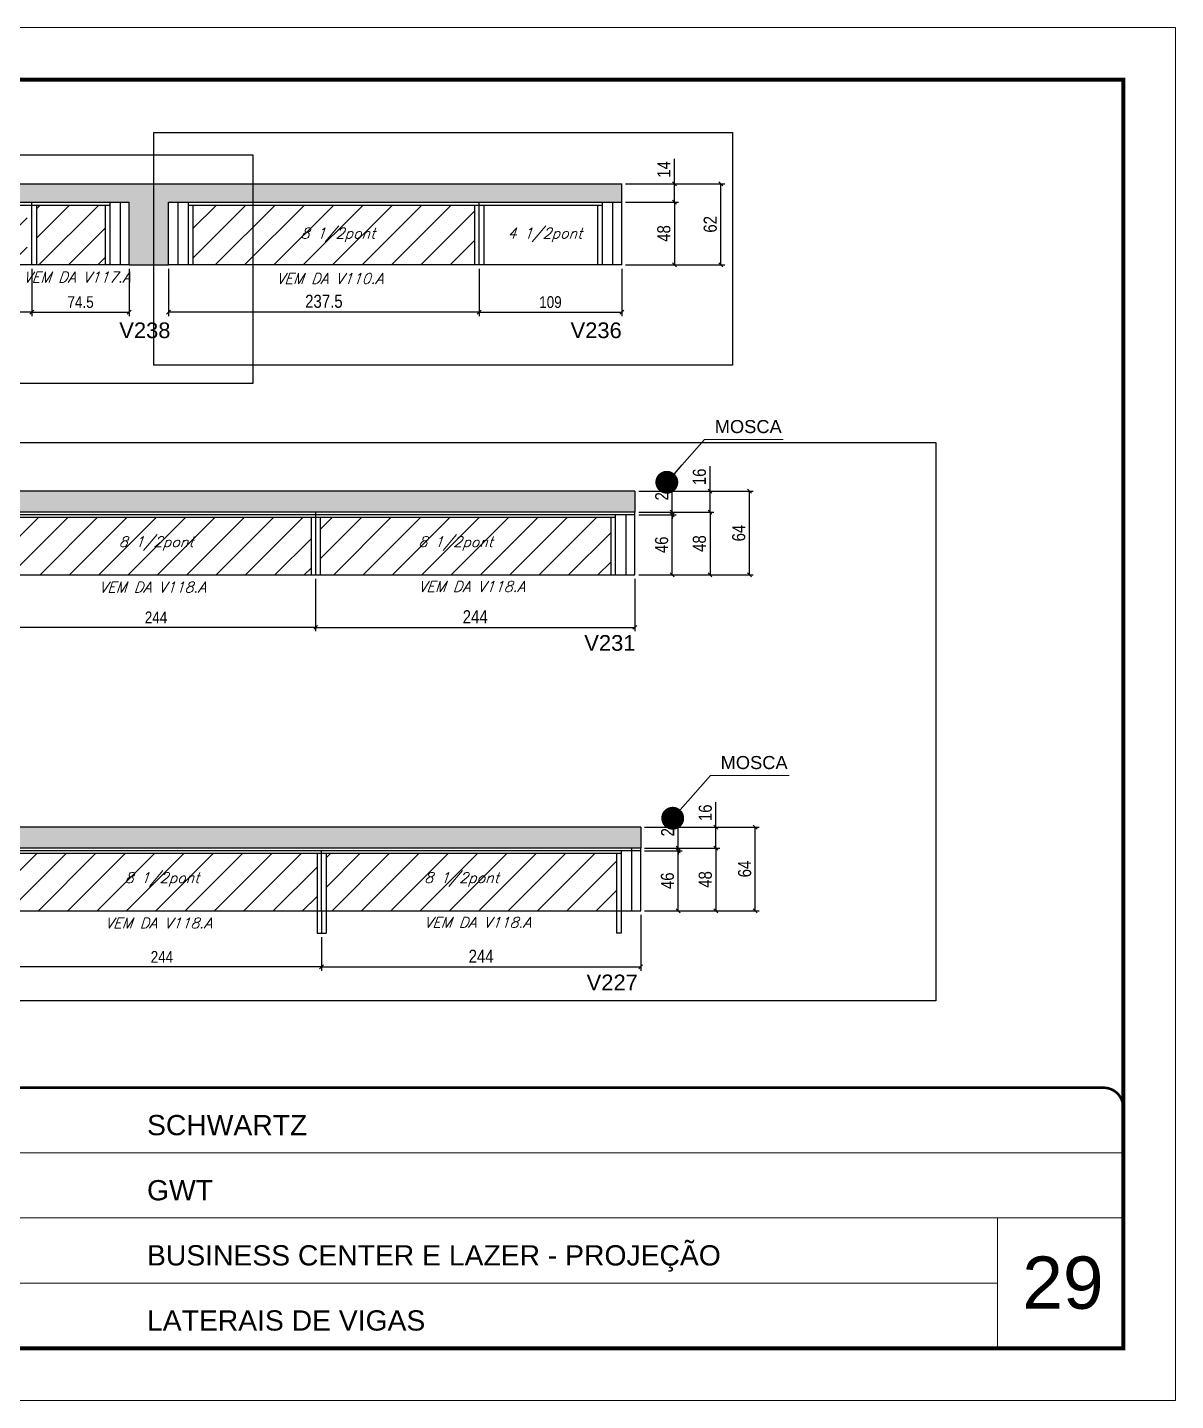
# Model space of a CAD drawing. Extents: x 2603 to 22413, y 1253 to 30260.
# Drawn here: x 3210 to 4088, y 20779 to 21829 of the extents above; entities that cross this region are included whole.
import ezdxf

# ---------------------------------------------------------------- set-up
doc = ezdxf.new("R2010")
doc.units = 0
doc.linetypes.add('CONTINUO', pattern=[0])
doc.linetypes.add('DASHED', pattern=[0.75, 0.5, -0.25])
for name, color, linetype in [('5', 5, 'Continuous'), ('COTA', 241, 'Continuous'), ('Painéis', 200, 'Continuous'), ('SARR_2.2x7', 40, 'Continuous'), ('SARR_3.5x7', 81, 'Continuous'), ('texto', 7, 'Continuous')]:
    doc.layers.add(name, color=color, linetype=linetype)
for name, color, linetype, lineweight in [('CARIMBO', 255, 'Continuous', 9), ('Folhas', 255, 'Continuous', 9), ('Hachura', 251, 'Continuous', 9), ('SARRAFO DE PRESSAO', 251, 'DASHED', 9)]:
    doc.layers.add(name, color=color, linetype=linetype, lineweight=lineweight)
doc.styles.add('ARIAL', font='arial.ttf')
doc.styles.add('COTA TECNICA', font='techl___.ttf', dxfattribs={"height": 10})
doc.styles.add('COTA TECNICA-50', font='techl___.ttf', dxfattribs={"height": 9})
doc.styles.add('Romans', font='romans.shx')
doc.styles.get("Standard").update_dxf_attribs({"font": 'arial.ttf'})
doc.dimstyles.new('3x', dxfattribs={"dimtxt": 10, "dimasz": 5, "dimexe": 7, "dimexo": 5, "dimgap": 4, "dimtad": 1, "dimdec": 4, "dimlfac": 0.333333, "dimdsep": 46, "dimtxsty": 'Standard', "dimblk": 'DOT', "dimcen": 0.09, "dimclrd": 1, "dimclre": 1, "dimclrt": 2, "dimadec": 0, "dimazin": 2, "dimtfac": 1, "dimtdec": 4, "dimtmove": 0, "dimatfit": 3, "dimldrblk": 'DOT', "dimfxl": 1, "dimtolj": 1, "dimtzin": 0, "dimlwd": 9, "dimlwe": 9, "dimarcsym": 0})
doc.dimstyles.new('COTA PAINEL-50', dxfattribs={"dimtxt": 9, "dimasz": 3, "dimexe": 3, "dimexo": 3, "dimgap": 3, "dimtad": 1, "dimdec": 1, "dimzin": 12, "dimdsep": 46, "dimtxsty": 'COTA TECNICA-50', "dimblk1": 'OBLIQUE', "dimblk2": 'OBLIQUE', "dimsah": 1, "dimcen": 0.9, "dimclrd": 4, "dimclre": 4, "dimclrt": 240, "dimadec": 1, "dimazin": 3, "dimtfac": 1, "dimtdec": 1, "dimtmove": 0, "dimatfit": 3, "dimfxl": 1, "dimtolj": 1, "dimtzin": 12, "dimarcsym": 0})
doc.dimstyles.new('PAINEL', dxfattribs={"dimtxt": 10, "dimasz": 3, "dimexe": 3, "dimexo": 3, "dimgap": 3, "dimtad": 1, "dimdec": 1, "dimzin": 12, "dimdsep": 46, "dimtxsty": 'COTA TECNICA', "dimblk1": 'OBLIQUE', "dimblk2": 'OBLIQUE', "dimsah": 1, "dimcen": 0.9, "dimclrd": 4, "dimclre": 4, "dimclrt": 240, "dimadec": 1, "dimazin": 3, "dimtfac": 1, "dimtdec": 1, "dimtmove": 0, "dimatfit": 3, "dimfxl": 1, "dimtolj": 1, "dimtzin": 12, "dimarcsym": 0})
pattern_1 = [(45, (-126286.665, -5371.03), (-11.2253202, 11.2253202), [])]

# ---------------------------------------------------------------- blocks, each defined once
blk = doc.blocks.new('9999999999')
at = {"color": 30, "linetype": 'CONTINUO'}
for p, q in [((98564.6, 34379.6), (99584, 34379.6)), ((98564.6, 34329.8), (99488, 34329.8)), ((99584, 34329.8), (99488, 34329.8)), ((99488, 34329.8), (99488, 34230.2)), ((98564.6, 34280), (99488, 34280))]:
    blk.add_line(p, q, dxfattribs=at)
at = {"color": 30, "linetype": 'CONTINUO', "const_width": 2}
blk.add_lwpolyline([(99584, 34230.2), (99584, 34414.4, 0.414214), (99569, 34429.4), (98229, 34429.4, 0.414214), (98214, 34414.4), (98214, 34245.2, 0.414214), (98229, 34230.2), (99584, 34230.2)], format="xyb", dxfattribs=at)
at = {"layer": 'Folhas'}
blk.add_lwpolyline([(98139, 34190.2), (99624, 34190.2), (99624, 35240.2), (98139, 35240.2)], close=True, dxfattribs=at)
at = {"layer": 'Folhas', "color": 30, "const_width": 3}
blk.add_lwpolyline([(98214, 34230.2), (99584, 34230.2), (99584, 35200.2), (98214, 35200.2)], close=True, dxfattribs=at)
at = {"color": 7, "linetype": 'Continuous', "ltscale": 5, "style": 'ARIAL'}
for s, height, p in [('SCHWARTZ', 15.48, (98837.7, 34393.1)), ('GWT', 15.48, (98837.7, 34343.3)), ('BUSINESS CENTER E LAZER - PROJEÇÃO', 15.483, (98837.7, 34293.5)), ('LATERAIS DE VIGAS', 15.483, (98837.7, 34243.7))]:
    blk.add_text(s, height=height, dxfattribs=at).set_placement(p)
blk = doc.blocks.new('_Oblique')
at = {"color": 0, "linetype": 'ByBlock', "lineweight": -2}
blk.add_line((-0.5, -0.5), (0.5, 0.5), dxfattribs=at)
blk = doc.blocks.new('*D464')
at = {"layer": 'COTA', "color": 4, "linetype": 'ByBlock', "lineweight": -2, "transparency": 16777216}
for p, q in [((3213.6, 21644.6), (3213.6, 21608.5)), ((3288.1, 21644.6), (3288.1, 21608.5)), ((3213.6, 21611.5), (3288.1, 21611.5))]:
    blk.add_line(p, q, dxfattribs=at)
at = {"layer": 'Defpoints', "color": 0, "linetype": 'ByBlock', "transparency": 16777216}
for p in [(3213.6, 21647.6), (3288.1, 21647.6), (3288.1, 21611.5)]:
    blk.add_point(p, dxfattribs=at)
at = {"layer": 'COTA', "color": 4, "linetype": 'ByBlock', "lineweight": -2, "transparency": 16777216, "xscale": 3, "yscale": 3, "zscale": 3, "rotation": 180}
blk.add_blockref('_Oblique', (3213.6, 21611.5), dxfattribs=at)
at = {"layer": 'COTA', "color": 4, "linetype": 'ByBlock', "lineweight": -2, "transparency": 16777216, "xscale": 3, "yscale": 3, "zscale": 3}
blk.add_blockref('_Oblique', (3288.1, 21611.5), dxfattribs=at)
at = {"layer": 'COTA', "color": 240, "linetype": 'ByBlock', "transparency": 16777216, "insert": (3250.9, 21619.1), "char_height": 9, "attachment_point": 5, "style": 'COTA TECNICA-50'}
blk.add_mtext('\\A1;74.5', dxfattribs=at)
blk = doc.blocks.new('*D2530')
at = {"layer": 'COTA', "color": 4, "linetype": 'ByBlock', "lineweight": -2, "transparency": 16777216}
for p, q in [((2969.6, 21644.6), (2969.6, 21608.5)), ((3213.6, 21644.6), (3213.6, 21608.5)), ((3213.6, 21611.5), (2969.6, 21611.5))]:
    blk.add_line(p, q, dxfattribs=at)
at = {"layer": 'Defpoints', "color": 0, "linetype": 'ByBlock', "transparency": 16777216}
for p in [(2969.6, 21647.6), (3213.6, 21647.6), (2969.6, 21611.5)]:
    blk.add_point(p, dxfattribs=at)
at = {"layer": 'COTA', "color": 4, "linetype": 'ByBlock', "lineweight": -2, "transparency": 16777216, "xscale": 3, "yscale": 3, "zscale": 3, "rotation": 180}
blk.add_blockref('_Oblique', (2969.6, 21611.5), dxfattribs=at)
at = {"layer": 'COTA', "color": 4, "linetype": 'ByBlock', "lineweight": -2, "transparency": 16777216, "xscale": 3, "yscale": 3, "zscale": 3}
blk.add_blockref('_Oblique', (3213.6, 21611.5), dxfattribs=at)
at = {"layer": 'COTA', "color": 240, "linetype": 'ByBlock', "transparency": 16777216, "insert": (3091.6, 21619.5), "char_height": 10, "attachment_point": 5, "style": 'COTA TECNICA'}
blk.add_mtext('\\A1;244', dxfattribs=at)
blk = doc.blocks.new('*D465')
at = {"layer": 'COTA', "color": 4, "linetype": 'ByBlock', "lineweight": -2, "transparency": 16777216}
for p, q in [((3555.6, 21644.6), (3555.6, 21608.5)), ((3664.6, 21644.6), (3664.6, 21608.5)), ((3555.6, 21611.5), (3664.6, 21611.5))]:
    blk.add_line(p, q, dxfattribs=at)
at = {"layer": 'Defpoints', "color": 0, "linetype": 'ByBlock', "transparency": 16777216}
for p in [(3555.6, 21647.6), (3664.6, 21647.6), (3664.6, 21611.5)]:
    blk.add_point(p, dxfattribs=at)
at = {"layer": 'COTA', "color": 4, "linetype": 'ByBlock', "lineweight": -2, "transparency": 16777216, "xscale": 3, "yscale": 3, "zscale": 3, "rotation": 180}
blk.add_blockref('_Oblique', (3555.6, 21611.5), dxfattribs=at)
at = {"layer": 'COTA', "color": 4, "linetype": 'ByBlock', "lineweight": -2, "transparency": 16777216, "xscale": 3, "yscale": 3, "zscale": 3}
blk.add_blockref('_Oblique', (3664.6, 21611.5), dxfattribs=at)
at = {"layer": 'COTA', "color": 240, "linetype": 'ByBlock', "transparency": 16777216, "insert": (3610.1, 21619.1), "char_height": 9, "attachment_point": 5, "style": 'COTA TECNICA-50'}
blk.add_mtext('\\A1;109', dxfattribs=at)
blk = doc.blocks.new('*D2531')
at = {"layer": 'COTA', "color": 4, "linetype": 'ByBlock', "lineweight": -2, "transparency": 16777216}
for p, q in [((3318.1, 21644.6), (3318.1, 21608.5)), ((3555.6, 21644.6), (3555.6, 21608.5)), ((3555.6, 21611.5), (3318.1, 21611.5))]:
    blk.add_line(p, q, dxfattribs=at)
at = {"layer": 'Defpoints', "color": 0, "linetype": 'ByBlock', "transparency": 16777216}
for p in [(3318.1, 21647.6), (3555.6, 21647.6), (3318.1, 21611.5)]:
    blk.add_point(p, dxfattribs=at)
at = {"layer": 'COTA', "color": 4, "linetype": 'ByBlock', "lineweight": -2, "transparency": 16777216, "xscale": 3, "yscale": 3, "zscale": 3, "rotation": 180}
blk.add_blockref('_Oblique', (3318.1, 21611.5), dxfattribs=at)
at = {"layer": 'COTA', "color": 4, "linetype": 'ByBlock', "lineweight": -2, "transparency": 16777216, "xscale": 3, "yscale": 3, "zscale": 3}
blk.add_blockref('_Oblique', (3555.6, 21611.5), dxfattribs=at)
at = {"layer": 'COTA', "color": 240, "linetype": 'ByBlock', "transparency": 16777216, "insert": (3436.9, 21619.7), "char_height": 10, "attachment_point": 5, "style": 'COTA TECNICA'}
blk.add_mtext('\\A1;237.5', dxfattribs=at)
blk = doc.blocks.new('*D2532')
at = {"layer": 'COTA', "color": 4, "linetype": 'ByBlock', "lineweight": -2, "transparency": 16777216}
for p, q in [((3667.6, 21695.6), (3707.9, 21695.6)), ((3704.9, 21695.6), (3704.9, 21647.6)), ((3667.6, 21647.6), (3707.9, 21647.6))]:
    blk.add_line(p, q, dxfattribs=at)
at = {"layer": 'Defpoints', "color": 0, "linetype": 'ByBlock', "transparency": 16777216}
for p in [(3664.6, 21695.6), (3664.6, 21647.6), (3704.9, 21647.6)]:
    blk.add_point(p, dxfattribs=at)
at = {"layer": 'COTA', "color": 4, "linetype": 'ByBlock', "lineweight": -2, "transparency": 16777216, "xscale": 3, "yscale": 3, "zscale": 3}
for p, rotation in [((3704.9, 21695.6), 90), ((3704.9, 21647.6), 270)]:
    blk.add_blockref('_Oblique', p, dxfattribs=dict(at, rotation=rotation))
at = {"layer": 'COTA', "color": 240, "linetype": 'ByBlock', "transparency": 16777216, "insert": (3696.8, 21671.6), "char_height": 10, "attachment_point": 5, "rotation": 90, "style": 'COTA TECNICA'}
blk.add_mtext('\\A1;48', dxfattribs=at)
blk = doc.blocks.new('*D2533')
at = {"layer": 'COTA', "color": 4, "linetype": 'ByBlock', "lineweight": -2, "transparency": 16777216}
for p, q in [((3704.9, 21709.6), (3704.9, 21728.7)), ((3667.6, 21709.6), (3707.9, 21709.6)), ((3704.9, 21695.6), (3704.9, 21709.6)), ((3667.6, 21695.6), (3707.9, 21695.6))]:
    blk.add_line(p, q, dxfattribs=at)
at = {"layer": 'Defpoints', "color": 0, "linetype": 'ByBlock', "transparency": 16777216}
for p in [(3664.6, 21709.6), (3704.9, 21709.6), (3664.6, 21695.6)]:
    blk.add_point(p, dxfattribs=at)
at = {"layer": 'COTA', "color": 4, "linetype": 'ByBlock', "lineweight": -2, "transparency": 16777216, "xscale": 3, "yscale": 3, "zscale": 3}
for p, rotation in [((3704.9, 21709.6), 90), ((3704.9, 21695.6), 270)]:
    blk.add_blockref('_Oblique', p, dxfattribs=dict(at, rotation=rotation))
at = {"layer": 'COTA', "color": 240, "linetype": 'ByBlock', "transparency": 16777216, "insert": (3696.8, 21720.6), "char_height": 10, "attachment_point": 5, "rotation": 90, "style": 'COTA TECNICA'}
blk.add_mtext('\\A1;14', dxfattribs=at)
blk = doc.blocks.new('*D2534')
at = {"layer": 'COTA', "color": 4, "linetype": 'ByBlock', "lineweight": -2, "transparency": 16777216}
for p, q in [((3667.6, 21709.6), (3743.4, 21709.6)), ((3740.4, 21647.6), (3740.4, 21709.6)), ((3667.6, 21647.6), (3743.4, 21647.6))]:
    blk.add_line(p, q, dxfattribs=at)
at = {"layer": 'Defpoints', "color": 0, "linetype": 'ByBlock', "transparency": 16777216}
for p in [(3664.6, 21709.6), (3740.4, 21709.6), (3664.6, 21647.6)]:
    blk.add_point(p, dxfattribs=at)
at = {"layer": 'COTA', "color": 4, "linetype": 'ByBlock', "lineweight": -2, "transparency": 16777216, "xscale": 3, "yscale": 3, "zscale": 3}
for p, rotation in [((3740.4, 21709.6), 90), ((3740.4, 21647.6), 270)]:
    blk.add_blockref('_Oblique', p, dxfattribs=dict(at, rotation=rotation))
at = {"layer": 'COTA', "color": 240, "linetype": 'ByBlock', "transparency": 16777216, "insert": (3732.3, 21678.6), "char_height": 10, "attachment_point": 5, "rotation": 90, "style": 'COTA TECNICA'}
blk.add_mtext('\\A1;62', dxfattribs=at)
blk = doc.blocks.new('*D466')
at = {"layer": 'COTA', "color": 4, "linetype": 'ByBlock', "lineweight": -2, "transparency": 16777216}
for p, q in [((3186.6, 21407.5), (3186.6, 21367.4)), ((3430.6, 21407.5), (3430.6, 21367.4)), ((3430.6, 21370.4), (3186.6, 21370.4))]:
    blk.add_line(p, q, dxfattribs=at)
at = {"layer": 'Defpoints', "color": 0, "linetype": 'ByBlock', "transparency": 16777216}
for p in [(3186.6, 21410.5), (3430.6, 21410.5), (3186.6, 21370.4)]:
    blk.add_point(p, dxfattribs=at)
at = {"layer": 'COTA', "color": 4, "linetype": 'ByBlock', "lineweight": -2, "transparency": 16777216, "xscale": 3, "yscale": 3, "zscale": 3, "rotation": 180}
blk.add_blockref('_Oblique', (3186.6, 21370.4), dxfattribs=at)
at = {"layer": 'COTA', "color": 4, "linetype": 'ByBlock', "lineweight": -2, "transparency": 16777216, "xscale": 3, "yscale": 3, "zscale": 3}
blk.add_blockref('_Oblique', (3430.6, 21370.4), dxfattribs=at)
at = {"layer": 'COTA', "color": 240, "linetype": 'ByBlock', "transparency": 16777216, "insert": (3308.6, 21378), "char_height": 9, "attachment_point": 5, "style": 'COTA TECNICA-50'}
blk.add_mtext('\\A1;244', dxfattribs=at)
blk = doc.blocks.new('*D2433')
at = {"layer": 'COTA', "color": 4, "linetype": 'ByBlock', "lineweight": -2, "transparency": 16777216}
for p, q in [((3430.6, 21407.5), (3430.6, 21367.4)), ((3674.6, 21407.5), (3674.6, 21367.4)), ((3430.6, 21370.4), (3674.6, 21370.4))]:
    blk.add_line(p, q, dxfattribs=at)
at = {"layer": 'Defpoints', "color": 0, "linetype": 'ByBlock', "transparency": 16777216}
for p in [(3430.6, 21410.5), (3674.6, 21410.5), (3674.6, 21370.4)]:
    blk.add_point(p, dxfattribs=at)
at = {"layer": 'COTA', "color": 4, "linetype": 'ByBlock', "lineweight": -2, "transparency": 16777216, "xscale": 3, "yscale": 3, "zscale": 3, "rotation": 180}
blk.add_blockref('_Oblique', (3430.6, 21370.4), dxfattribs=at)
at = {"layer": 'COTA', "color": 4, "linetype": 'ByBlock', "lineweight": -2, "transparency": 16777216, "xscale": 3, "yscale": 3, "zscale": 3}
blk.add_blockref('_Oblique', (3674.6, 21370.4), dxfattribs=at)
at = {"layer": 'COTA', "color": 240, "linetype": 'ByBlock', "transparency": 16777216, "insert": (3552.6, 21378.5), "char_height": 10, "attachment_point": 5, "style": 'COTA TECNICA'}
blk.add_mtext('\\A1;244', dxfattribs=at)
blk = doc.blocks.new('*D2434')
at = {"layer": 'COTA', "color": 4, "linetype": 'ByBlock', "lineweight": -2, "transparency": 16777216}
for p, q in [((3677.6, 21458.5), (3735.1, 21458.5)), ((3732.1, 21458.5), (3732.1, 21410.5)), ((3677.6, 21410.5), (3735.1, 21410.5))]:
    blk.add_line(p, q, dxfattribs=at)
at = {"layer": 'Defpoints', "color": 0, "linetype": 'ByBlock', "transparency": 16777216}
for p in [(3674.6, 21458.5), (3674.6, 21410.5), (3732.1, 21410.5)]:
    blk.add_point(p, dxfattribs=at)
at = {"layer": 'COTA', "color": 4, "linetype": 'ByBlock', "lineweight": -2, "transparency": 16777216, "xscale": 3, "yscale": 3, "zscale": 3}
for p, rotation in [((3732.1, 21458.5), 90), ((3732.1, 21410.5), 270)]:
    blk.add_blockref('_Oblique', p, dxfattribs=dict(at, rotation=rotation))
at = {"layer": 'COTA', "color": 240, "linetype": 'ByBlock', "transparency": 16777216, "insert": (3724, 21434.5), "char_height": 10, "attachment_point": 5, "rotation": 90, "style": 'COTA TECNICA'}
blk.add_mtext('\\A1;48', dxfattribs=at)
blk = doc.blocks.new('*D2435')
at = {"layer": 'COTA', "color": 4, "linetype": 'ByBlock', "lineweight": -2, "transparency": 16777216}
for p, q in [((3732.1, 21474.5), (3732.1, 21493.6)), ((3677.6, 21474.5), (3735.1, 21474.5)), ((3732.1, 21458.5), (3732.1, 21474.5)), ((3677.6, 21458.5), (3735.1, 21458.5))]:
    blk.add_line(p, q, dxfattribs=at)
at = {"layer": 'Defpoints', "color": 0, "linetype": 'ByBlock', "transparency": 16777216}
for p in [(3674.6, 21474.5), (3732.1, 21474.5), (3674.6, 21458.5)]:
    blk.add_point(p, dxfattribs=at)
at = {"layer": 'COTA', "color": 4, "linetype": 'ByBlock', "lineweight": -2, "transparency": 16777216, "xscale": 3, "yscale": 3, "zscale": 3}
for p, rotation in [((3732.1, 21474.5), 90), ((3732.1, 21458.5), 270)]:
    blk.add_blockref('_Oblique', p, dxfattribs=dict(at, rotation=rotation))
at = {"layer": 'COTA', "color": 240, "linetype": 'ByBlock', "transparency": 16777216, "insert": (3724, 21485.5), "char_height": 10, "attachment_point": 5, "rotation": 90, "style": 'COTA TECNICA'}
blk.add_mtext('\\A1;16', dxfattribs=at)
blk = doc.blocks.new('*D2436')
at = {"layer": 'COTA', "color": 4, "linetype": 'ByBlock', "lineweight": -2, "transparency": 16777216}
for p, q in [((3677.6, 21474.5), (3765.2, 21474.5)), ((3762.2, 21410.5), (3762.2, 21474.5)), ((3677.6, 21410.5), (3765.2, 21410.5))]:
    blk.add_line(p, q, dxfattribs=at)
at = {"layer": 'Defpoints', "color": 0, "linetype": 'ByBlock', "transparency": 16777216}
for p in [(3674.6, 21474.5), (3762.2, 21474.5), (3674.6, 21410.5)]:
    blk.add_point(p, dxfattribs=at)
at = {"layer": 'COTA', "color": 4, "linetype": 'ByBlock', "lineweight": -2, "transparency": 16777216, "xscale": 3, "yscale": 3, "zscale": 3}
for p, rotation in [((3762.2, 21474.5), 90), ((3762.2, 21410.5), 270)]:
    blk.add_blockref('_Oblique', p, dxfattribs=dict(at, rotation=rotation))
at = {"layer": 'COTA', "color": 240, "linetype": 'ByBlock', "transparency": 16777216, "insert": (3754.1, 21442.5), "char_height": 10, "attachment_point": 5, "rotation": 90, "style": 'COTA TECNICA'}
blk.add_mtext('\\A1;64', dxfattribs=at)
blk = doc.blocks.new('*D440')
at = {"layer": 'COTA', "color": 4, "linetype": 'ByBlock', "lineweight": -2, "transparency": 16777216}
for p, q in [((3191.1, 21133.6), (3191.1, 21107.8)), ((3435.1, 21133.6), (3435.1, 21107.8)), ((3435.1, 21110.8), (3191.1, 21110.8))]:
    blk.add_line(p, q, dxfattribs=at)
at = {"layer": 'Defpoints', "color": 0, "linetype": 'ByBlock', "transparency": 16777216}
for p in [(3191.1, 21136.6), (3435.1, 21136.6), (3191.1, 21110.8)]:
    blk.add_point(p, dxfattribs=at)
at = {"layer": 'COTA', "color": 4, "linetype": 'ByBlock', "lineweight": -2, "transparency": 16777216, "xscale": 3, "yscale": 3, "zscale": 3, "rotation": 180}
blk.add_blockref('_Oblique', (3191.1, 21110.8), dxfattribs=at)
at = {"layer": 'COTA', "color": 4, "linetype": 'ByBlock', "lineweight": -2, "transparency": 16777216, "xscale": 3, "yscale": 3, "zscale": 3}
blk.add_blockref('_Oblique', (3435.1, 21110.8), dxfattribs=at)
at = {"layer": 'COTA', "color": 240, "linetype": 'ByBlock', "transparency": 16777216, "insert": (3313.1, 21118.4), "char_height": 9, "attachment_point": 5, "style": 'COTA TECNICA-50'}
blk.add_mtext('\\A1;244', dxfattribs=at)
blk = doc.blocks.new('*D2438')
at = {"layer": 'COTA', "color": 4, "linetype": 'ByBlock', "lineweight": -2, "transparency": 16777216}
for p, q in [((3679.1, 21150.6), (3679.1, 21107.8)), ((3435.1, 21133.6), (3435.1, 21107.8)), ((3435.1, 21110.8), (3679.1, 21110.8))]:
    blk.add_line(p, q, dxfattribs=at)
at = {"layer": 'Defpoints', "color": 0, "linetype": 'ByBlock', "transparency": 16777216}
for p in [(3679.1, 21153.6), (3435.1, 21136.6), (3679.1, 21110.8)]:
    blk.add_point(p, dxfattribs=at)
at = {"layer": 'COTA', "color": 4, "linetype": 'ByBlock', "lineweight": -2, "transparency": 16777216, "xscale": 3, "yscale": 3, "zscale": 3, "rotation": 180}
blk.add_blockref('_Oblique', (3435.1, 21110.8), dxfattribs=at)
at = {"layer": 'COTA', "color": 4, "linetype": 'ByBlock', "lineweight": -2, "transparency": 16777216, "xscale": 3, "yscale": 3, "zscale": 3}
blk.add_blockref('_Oblique', (3679.1, 21110.8), dxfattribs=at)
at = {"layer": 'COTA', "color": 240, "linetype": 'ByBlock', "transparency": 16777216, "insert": (3557.1, 21118.9), "char_height": 10, "attachment_point": 5, "style": 'COTA TECNICA'}
blk.add_mtext('\\A1;244', dxfattribs=at)
blk = doc.blocks.new('*D1609')
at = {"layer": 'COTA', "color": 4, "linetype": 'ByBlock', "lineweight": -2, "transparency": 16777216}
for p, q in [((3677.6, 21456.5), (3706.2, 21456.5)), ((3703.2, 21410.5), (3703.2, 21456.5)), ((3677.6, 21410.5), (3706.2, 21410.5))]:
    blk.add_line(p, q, dxfattribs=at)
at = {"layer": 'Defpoints', "color": 0, "linetype": 'ByBlock', "transparency": 16777216}
for p in [(3674.6, 21456.5), (3703.2, 21456.5), (3674.6, 21410.5)]:
    blk.add_point(p, dxfattribs=at)
at = {"layer": 'COTA', "color": 4, "linetype": 'ByBlock', "lineweight": -2, "transparency": 16777216, "xscale": 3, "yscale": 3, "zscale": 3}
for p, rotation in [((3703.2, 21456.5), 90), ((3703.2, 21410.5), 270)]:
    blk.add_blockref('_Oblique', p, dxfattribs=dict(at, rotation=rotation))
at = {"layer": 'COTA', "color": 240, "linetype": 'ByBlock', "transparency": 16777216, "insert": (3695.1, 21433.5), "char_height": 10, "attachment_point": 5, "rotation": 90, "style": 'COTA TECNICA'}
blk.add_mtext('\\A1;46', dxfattribs=at)
blk = doc.blocks.new('*D1566')
at = {"layer": 'COTA', "color": 4, "linetype": 'ByBlock', "lineweight": -2, "transparency": 16777216}
for p, q in [((3703.2, 21458.5), (3703.2, 21476.6)), ((3677.6, 21458.5), (3706.2, 21458.5)), ((3677.6, 21456.5), (3706.2, 21456.5)), ((3703.2, 21456.5), (3703.2, 21458.5)), ((3703.2, 21456.5), (3703.2, 21453.5))]:
    blk.add_line(p, q, dxfattribs=at)
at = {"layer": 'Defpoints', "color": 0, "linetype": 'ByBlock', "transparency": 16777216}
for p in [(3674.6, 21458.5), (3674.6, 21456.5), (3703.2, 21458.5)]:
    blk.add_point(p, dxfattribs=at)
at = {"layer": 'COTA', "color": 4, "linetype": 'ByBlock', "lineweight": -2, "transparency": 16777216, "xscale": 3, "yscale": 3, "zscale": 3}
for p, rotation in [((3703.2, 21458.5), 270), ((3703.2, 21456.5), 90)]:
    blk.add_blockref('_Oblique', p, dxfattribs=dict(at, rotation=rotation))
at = {"layer": 'COTA', "color": 240, "linetype": 'ByBlock', "transparency": 16777216, "insert": (3695.2, 21470.6), "char_height": 10, "attachment_point": 5, "rotation": 90, "style": 'COTA TECNICA'}
blk.add_mtext('\\A1;2', dxfattribs=at)
blk = doc.blocks.new('_Dot')
at = {"color": 0, "linetype": 'ByBlock', "lineweight": -2}
blk.add_line((-0.5, 0), (-1, 0), dxfattribs=at)
at = {"color": 0, "linetype": 'ByBlock', "const_width": 0.5}
blk.add_lwpolyline([(-0.25, 0, 1), (0.25, 0, 1)], format="xyb", close=True, dxfattribs=at)
blk = doc.blocks.new('*D293')
at = {"layer": 'COTA', "color": 4, "linetype": 'ByBlock', "lineweight": -2, "transparency": 16777216}
for p, q in [((3682.1, 21201.6), (3739.6, 21201.6)), ((3736.6, 21201.6), (3736.6, 21153.6)), ((3682.1, 21153.6), (3739.6, 21153.6))]:
    blk.add_line(p, q, dxfattribs=at)
at = {"layer": 'Defpoints', "color": 0, "linetype": 'ByBlock', "transparency": 16777216}
for p in [(3679.1, 21201.6), (3679.1, 21153.6), (3736.6, 21153.6)]:
    blk.add_point(p, dxfattribs=at)
at = {"layer": 'COTA', "color": 4, "linetype": 'ByBlock', "lineweight": -2, "transparency": 16777216, "xscale": 3, "yscale": 3, "zscale": 3}
for p, rotation in [((3736.6, 21201.6), 90), ((3736.6, 21153.6), 270)]:
    blk.add_blockref('_Oblique', p, dxfattribs=dict(at, rotation=rotation))
at = {"layer": 'COTA', "color": 240, "linetype": 'ByBlock', "transparency": 16777216, "insert": (3728.5, 21177.6), "char_height": 10, "attachment_point": 5, "rotation": 90, "style": 'COTA TECNICA'}
blk.add_mtext('\\A1;48', dxfattribs=at)
blk = doc.blocks.new('*D294')
at = {"layer": 'COTA', "color": 4, "linetype": 'ByBlock', "lineweight": -2, "transparency": 16777216}
for p, q in [((3736.6, 21217.6), (3736.6, 21236.6)), ((3682.1, 21217.6), (3739.6, 21217.6)), ((3736.6, 21201.6), (3736.6, 21217.6)), ((3682.1, 21201.6), (3739.6, 21201.6))]:
    blk.add_line(p, q, dxfattribs=at)
at = {"layer": 'Defpoints', "color": 0, "linetype": 'ByBlock', "transparency": 16777216}
for p in [(3679.1, 21217.6), (3736.6, 21217.6), (3679.1, 21201.6)]:
    blk.add_point(p, dxfattribs=at)
at = {"layer": 'COTA', "color": 4, "linetype": 'ByBlock', "lineweight": -2, "transparency": 16777216, "xscale": 3, "yscale": 3, "zscale": 3}
for p, rotation in [((3736.6, 21217.6), 90), ((3736.6, 21201.6), 270)]:
    blk.add_blockref('_Oblique', p, dxfattribs=dict(at, rotation=rotation))
at = {"layer": 'COTA', "color": 240, "linetype": 'ByBlock', "transparency": 16777216, "insert": (3728.5, 21228.6), "char_height": 10, "attachment_point": 5, "rotation": 90, "style": 'COTA TECNICA'}
blk.add_mtext('\\A1;16', dxfattribs=at)
blk = doc.blocks.new('*D295')
at = {"layer": 'COTA', "color": 4, "linetype": 'ByBlock', "lineweight": -2, "transparency": 16777216}
for p, q in [((3682.1, 21217.6), (3769.7, 21217.6)), ((3766.7, 21153.6), (3766.7, 21217.6)), ((3682.1, 21153.6), (3769.7, 21153.6))]:
    blk.add_line(p, q, dxfattribs=at)
at = {"layer": 'Defpoints', "color": 0, "linetype": 'ByBlock', "transparency": 16777216}
for p in [(3679.1, 21217.6), (3766.7, 21217.6), (3679.1, 21153.6)]:
    blk.add_point(p, dxfattribs=at)
at = {"layer": 'COTA', "color": 4, "linetype": 'ByBlock', "lineweight": -2, "transparency": 16777216, "xscale": 3, "yscale": 3, "zscale": 3}
for p, rotation in [((3766.7, 21217.6), 90), ((3766.7, 21153.6), 270)]:
    blk.add_blockref('_Oblique', p, dxfattribs=dict(at, rotation=rotation))
at = {"layer": 'COTA', "color": 240, "linetype": 'ByBlock', "transparency": 16777216, "insert": (3758.6, 21185.6), "char_height": 10, "attachment_point": 5, "rotation": 90, "style": 'COTA TECNICA'}
blk.add_mtext('\\A1;64', dxfattribs=at)
blk = doc.blocks.new('*D296')
at = {"layer": 'COTA', "color": 4, "linetype": 'ByBlock', "lineweight": -2, "transparency": 16777216}
for p, q in [((3682.1, 21199.6), (3710.7, 21199.6)), ((3707.7, 21153.6), (3707.7, 21199.6)), ((3682.1, 21153.6), (3710.7, 21153.6))]:
    blk.add_line(p, q, dxfattribs=at)
at = {"layer": 'Defpoints', "color": 0, "linetype": 'ByBlock', "transparency": 16777216}
for p in [(3679.1, 21199.6), (3707.7, 21199.6), (3679.1, 21153.6)]:
    blk.add_point(p, dxfattribs=at)
at = {"layer": 'COTA', "color": 4, "linetype": 'ByBlock', "lineweight": -2, "transparency": 16777216, "xscale": 3, "yscale": 3, "zscale": 3}
for p, rotation in [((3707.7, 21199.6), 90), ((3707.7, 21153.6), 270)]:
    blk.add_blockref('_Oblique', p, dxfattribs=dict(at, rotation=rotation))
at = {"layer": 'COTA', "color": 240, "linetype": 'ByBlock', "transparency": 16777216, "insert": (3699.6, 21176.6), "char_height": 10, "attachment_point": 5, "rotation": 90, "style": 'COTA TECNICA'}
blk.add_mtext('\\A1;46', dxfattribs=at)
blk = doc.blocks.new('*D297')
at = {"layer": 'COTA', "color": 4, "linetype": 'ByBlock', "lineweight": -2, "transparency": 16777216}
for p, q in [((3707.7, 21201.6), (3707.7, 21219.7)), ((3682.1, 21201.6), (3710.7, 21201.6)), ((3682.1, 21199.6), (3710.7, 21199.6)), ((3707.7, 21199.6), (3707.7, 21201.6)), ((3707.7, 21199.6), (3707.7, 21196.6))]:
    blk.add_line(p, q, dxfattribs=at)
at = {"layer": 'Defpoints', "color": 0, "linetype": 'ByBlock', "transparency": 16777216}
for p in [(3679.1, 21201.6), (3679.1, 21199.6), (3707.7, 21201.6)]:
    blk.add_point(p, dxfattribs=at)
at = {"layer": 'COTA', "color": 4, "linetype": 'ByBlock', "lineweight": -2, "transparency": 16777216, "xscale": 3, "yscale": 3, "zscale": 3}
for p, rotation in [((3707.7, 21201.6), 270), ((3707.7, 21199.6), 90)]:
    blk.add_blockref('_Oblique', p, dxfattribs=dict(at, rotation=rotation))
at = {"layer": 'COTA', "color": 240, "linetype": 'ByBlock', "transparency": 16777216, "insert": (3699.7, 21213.7), "char_height": 10, "attachment_point": 5, "rotation": 90, "style": 'COTA TECNICA'}
blk.add_mtext('\\A1;2', dxfattribs=at)

msp = doc.modelspace()

# ---------------------------------------------------------------- hatches: boundary and pattern name
at = {"layer": 'COTA', "linetype": 'ByBlock'}
h = msp.add_hatch(dxfattribs=at)
h.set_pattern_fill('AR-CONC', color=256, scale=0.03)
h.set_pattern_definition([(50, (-126286.665, -5371.0305), (5.46554007, -0.47817257), [0.5715, -6.2865]), (355, (-126286.665, -5371.0305), (-1.05730264, 5.73170536), [0.4572, -5.02921753]), (100.4514447, (-126286.2095, -5371.0704), (4.40823741, 5.25353256), [0.48570026, -5.34270734]), (46.1842, (-126286.665, -5369.5065), (8.13237123, -1.26126984), [0.85725, -9.42975]), (96.6355576, (-126285.987, -5369.612), (7.122124, 7.42278374), [0.7285507, -8.01406824]), (351.184151, (-126286.665, -5369.5065), (7.122124, 7.42278374), [0.685799, -7.54379196]), (21, (-126285.903, -5369.8875), (4.54843174, -3.06795595), [0.5715, -6.2865]), (326, (-126285.903, -5369.8875), (1.85406085, 5.52563898), [0.4572, -5.0292]), (71.451445, (-126285.524, -5370.143), (6.40249258, 2.45768307), [0.48570026, -5.34269813]), (37.5, (-126286.665, -5371.0305), (0.092658098, 2.536651166), [0, -4.96824, 0, -5.1054, 0, -5.04825]), (7.5, (-126286.665, -5371.0305), (2.004589875, 3.005417245), [0, -2.91084, 0, -4.85394, 0, -1.92405]), (327.5, (-126288.3642, -5371.0305), (4.067717855, -0.17186232), [0, -1.905, 0, -5.9436, 0, -7.8867]), (317.5, (-126289.126, -5371.0305), (4.44387544, 0.76279473), [0, -2.4765, 0, -3.94716, 0, -5.6007])])
h.paths.add_polyline_path([(3288.14, 21647.56), (3318.14, 21647.56), (3318.14, 21695.56), (3664.64, 21695.56), (3664.64, 21709.56), (2969.64, 21709.56), (2969.64, 21695.56), (3288.14, 21695.56)])
h = msp.add_hatch(dxfattribs=at)
h.set_pattern_fill('AR-CONC', color=256, scale=0.03)
h.set_pattern_definition([(50, (-129738.9295, -11179.443), (5.46554007, -0.47817257), [0.5715, -6.2865]), (355, (-129738.9295, -11179.443), (-1.05730264, 5.73170536), [0.4572, -5.02921753]), (100.4514447, (-129738.474, -11179.483), (4.40823741, 5.25353256), [0.48570026, -5.34270734]), (46.1842, (-129738.9295, -11177.919), (8.13237123, -1.26126984), [0.85725, -9.42975]), (96.6355576, (-129738.252, -11178.024), (7.122124, 7.42278374), [0.7285507, -8.01406824]), (351.184151, (-129738.9295, -11177.919), (7.122124, 7.42278374), [0.685799, -7.54379196]), (21, (-129738.1675, -11178.3), (4.54843174, -3.06795595), [0.5715, -6.2865]), (326, (-129738.1675, -11178.3), (1.85406085, 5.52563898), [0.4572, -5.0292]), (71.451445, (-129737.7884, -11178.5556), (6.40249258, 2.45768307), [0.48570026, -5.34269813]), (37.5, (-129738.9295, -11179.443), (0.092658098, 2.536651166), [0, -4.96824, 0, -5.1054, 0, -5.04825]), (7.5, (-129738.9295, -11179.443), (2.004589875, 3.005417245), [0, -2.91084, 0, -4.85394, 0, -1.92405]), (327.5, (-129740.6287, -11179.443), (4.067717855, -0.17186232), [0, -1.905, 0, -5.9436, 0, -7.8867]), (317.5, (-129741.3907, -11179.443), (4.44387544, 0.76279473), [0, -2.4765, 0, -3.94716, 0, -5.6007])])
h.paths.add_polyline_path([(2969.64, 21474.54), (2969.64, 21458.54), (3674.64, 21458.54), (3674.64, 21474.54)])
h = msp.add_hatch(dxfattribs=at)
h.set_pattern_fill('AR-CONC', color=256, scale=0.03)
h.set_pattern_definition([(50, (-129734.4295, -11436.3696), (5.46554007, -0.47817257), [0.5715, -6.2865]), (355, (-129734.4295, -11436.3696), (-1.05730264, 5.73170536), [0.4572, -5.02921753]), (100.4514447, (-129733.974, -11436.4094), (4.40823741, 5.25353256), [0.48570026, -5.34270734]), (46.1842, (-129734.4295, -11434.8456), (8.13237123, -1.26126984), [0.85725, -9.42975]), (96.6355576, (-129733.752, -11434.951), (7.122124, 7.42278374), [0.7285507, -8.01406824]), (351.184151, (-129734.4295, -11434.846), (7.122124, 7.42278374), [0.685799, -7.54379196]), (21, (-129733.6675, -11435.2266), (4.54843174, -3.06795595), [0.5715, -6.2865]), (326, (-129733.6675, -11435.2266), (1.85406085, 5.52563898), [0.4572, -5.0292]), (71.451445, (-129733.2884, -11435.482), (6.40249258, 2.45768307), [0.48570026, -5.34269813]), (37.5, (-129734.4295, -11436.3696), (0.092658098, 2.536651166), [0, -4.96824, 0, -5.1054, 0, -5.04825]), (7.5, (-129734.4295, -11436.3696), (2.004589875, 3.005417245), [0, -2.91084, 0, -4.85394, 0, -1.92405]), (327.5, (-129736.1287, -11436.3696), (4.067717855, -0.17186232), [0, -1.905, 0, -5.9436, 0, -7.8867]), (317.5, (-129736.8907, -11436.3696), (4.44387544, 0.76279473), [0, -2.4765, 0, -3.94716, 0, -5.6007])])
h.paths.add_polyline_path([(2969.64, 21217.61), (2969.64, 21201.61), (3679.14, 21201.61), (3679.14, 21217.61)])
at = {"layer": 'Hachura', "linetype": 'ByBlock'}
h = msp.add_hatch(dxfattribs=at)
h.set_pattern_fill('ANSI31', color=256, scale=5)
h.set_pattern_definition(pattern_1)
h.paths.add_polyline_path([(3217.14, 21647.56), (3269.64, 21647.56), (3269.64, 21693.36), (3217.14, 21693.36)])
h.paths.add_polyline_path([(3210.14, 21647.56), (3210.14, 21693.36), (2988.14, 21693.36), (2988.14, 21647.56)])
h = msp.add_hatch(dxfattribs=at)
h.set_pattern_fill('ANSI31', color=256, scale=5)
h.set_pattern_definition(pattern_1)
h.paths.add_polyline_path([(3336.64, 21693.36), (3336.64, 21647.56), (3552.14, 21647.56), (3552.14, 21693.36)])
h = msp.add_hatch(dxfattribs=at)
h.set_pattern_fill('ANSI31', color=256, scale=5)
h.set_pattern_definition([(45, (-126286.665, -5406.772), (-11.2253202, 11.2253202), [])])
h.paths.add_polyline_path([(3183.14, 21454.34), (2988.14, 21454.34), (2988.14, 21410.54), (3183.14, 21410.54)])
h.paths.add_polyline_path([(3427.14, 21410.54), (3427.14, 21454.34), (3190.14, 21454.34), (3190.14, 21410.54)])
h.paths.add_polyline_path([(3656.14, 21410.54), (3656.14, 21454.34), (3434.14, 21454.34), (3434.14, 21410.54)])
h = msp.add_hatch(dxfattribs=at)
h.set_pattern_fill('ANSI31', color=256, scale=5)
h.set_pattern_definition([(45, (-126286.665, -5460.383), (-11.2253202, 11.2253202), [])])
h.paths.add_polyline_path([(3187.64, 21153.61), (3187.64, 21197.41), (2988.14, 21197.41), (2988.14, 21153.61)])
h.paths.add_polyline_path([(3431.64, 21153.61), (3431.64, 21197.41), (3194.64, 21197.41), (3194.64, 21153.61)])
h.paths.add_polyline_path([(3438.64, 21197.41), (3438.64, 21153.61), (3660.64, 21153.61), (3660.64, 21197.41)])

# ---------------------------------------------------------------- linework, layer by layer
at = {"layer": 'COTA', "linetype": 'ByBlock'}
for p, q in [((2969.64, 21709.56), (3664.64, 21709.56)), ((3664.64, 21695.56), (3664.64, 21709.56)), ((3288.14, 21647.56), (3318.14, 21647.56)), ((3674.64, 21474.54), (2969.64, 21474.54)), ((3674.64, 21474.54), (3674.64, 21458.54)), ((3679.14, 21217.61), (2969.64, 21217.61)), ((3679.14, 21217.61), (3679.14, 21201.61)), ((3435.14, 21153.61), (3435.14, 21136.61)), ((3431.64, 21136.61), (3438.64, 21136.61)), ((3664.14, 21136.61), (3660.64, 21136.61))]:
    msp.add_line(p, q, dxfattribs=at)
at = {"layer": 'COTA'}
for points in [[(3306.85, 21748.71), (3749.22, 21748.71), (3749.22, 21570.95), (3306.85, 21570.95)], [(2867.72, 21731.69), (3382.56, 21731.69), (3382.56, 21556.83), (2867.72, 21556.83)], [(2831.95, 21511.72), (3904.71, 21511.72), (3904.71, 21084.68), (2831.95, 21084.68)]]:
    msp.add_lwpolyline(points, close=True, dxfattribs=at)
at = {"layer": 'Painéis', "linetype": 'Continuous'}
for p, q in [((2969.64, 21695.56), (3288.14, 21695.56)), ((3213.64, 21647.56), (3213.64, 21695.56)), ((3288.14, 21647.56), (3288.14, 21695.56)), ((3318.14, 21647.56), (3318.14, 21695.56)), ((3318.14, 21695.56), (3664.64, 21695.56)), ((3555.64, 21647.56), (3555.64, 21695.56)), ((3664.64, 21647.56), (3664.64, 21695.56)), ((3288.14, 21647.56), (2969.64, 21647.56)), ((3664.64, 21647.56), (3318.14, 21647.56)), ((3674.64, 21458.54), (2969.64, 21458.54)), ((3674.64, 21456.54), (2969.64, 21456.54)), ((3430.64, 21410.54), (3430.64, 21458.54)), ((3674.64, 21410.54), (3674.64, 21458.54)), ((2969.64, 21410.54), (3674.64, 21410.54)), ((3679.14, 21201.61), (2969.64, 21201.61)), ((3679.14, 21199.61), (2969.64, 21199.61)), ((3435.14, 21153.61), (3435.14, 21199.61)), ((3679.14, 21153.61), (3679.14, 21201.61)), ((2969.64, 21153.61), (3679.14, 21153.61))]:
    msp.add_line(p, q, dxfattribs=at)
at = {"layer": 'SARR_2.2x7', "linetype": 'Continuous'}
for p, q in [((2984.64, 21693.36), (3213.64, 21693.36)), ((3213.64, 21693.36), (3273.14, 21693.36)), ((3281.14, 21695.56), (3281.14, 21647.56)), ((3325.14, 21695.56), (3325.14, 21647.56)), ((3333.14, 21693.36), (3555.64, 21693.36)), ((3555.64, 21693.36), (3649.64, 21693.36)), ((3657.64, 21695.56), (3657.64, 21647.56)), ((3430.64, 21454.34), (3186.64, 21454.34)), ((3659.64, 21454.34), (3430.64, 21454.34)), ((3667.64, 21456.54), (3667.64, 21410.54)), ((3672.14, 21201.61), (3672.14, 21153.61)), ((3435.14, 21197.41), (3191.14, 21197.41)), ((3664.14, 21197.41), (3435.14, 21197.41))]:
    msp.add_line(p, q, dxfattribs=at)
at = {"layer": 'SARR_3.5x7'}
for p, q in [((3217.14, 21693.36), (3217.14, 21647.56)), ((3269.64, 21693.36), (3269.64, 21647.56)), ((3273.14, 21695.56), (3273.14, 21647.56)), ((3333.14, 21695.56), (3333.14, 21647.56)), ((3336.64, 21693.36), (3336.64, 21647.56)), ((3552.14, 21693.36), (3552.14, 21647.56)), ((3559.14, 21693.36), (3559.14, 21647.56)), ((3646.14, 21693.36), (3646.14, 21647.56)), ((3649.64, 21695.56), (3649.64, 21647.56)), ((3427.14, 21454.34), (3427.14, 21410.54)), ((3434.14, 21454.34), (3434.14, 21410.54)), ((3656.14, 21454.34), (3656.14, 21410.54)), ((3659.64, 21456.54), (3659.64, 21410.54)), ((3664.14, 21199.61), (3664.14, 21136.61)), ((3431.64, 21197.41), (3431.64, 21136.61)), ((3438.64, 21197.41), (3438.64, 21136.61)), ((3660.64, 21197.41), (3660.64, 21136.61))]:
    msp.add_line(p, q, dxfattribs=at)

# ---------------------------------------------------------------- block references
at = {"layer": 'SARRAFO DE PRESSAO', "color": 6, "linetype": 'ByBlock'}
msp.add_blockref('9999999999', (-95536.01, -13411.06), dxfattribs=at)

# ---------------------------------------------------------------- texts
at = {"layer": '5', "linetype": 'Continuous'}
for s, rotation, p in [('V238', 359.99996, (3280.47, 21591.57)), ('V236', 359.99996, (3625.47, 21591.57)), ('V231', 0.00004, (3635.97, 21352.51)), ('V227', 359.99996, (3637.76, 21092.89))]:
    msp.add_text(s, height=12, rotation=rotation, dxfattribs=at).set_placement(p)
at = {"layer": 'CARIMBO', "style": 'ARIAL'}
for s, height, p in [('MOSCA', 10, (3735.7, 21518.95)), ('MOSCA', 10, (3740.2, 21262.02)), ('29', 40, (3970.83, 20849.29))]:
    msp.add_text(s, height=height, dxfattribs=at).set_placement(p)
at = {"layer": 'texto', "color": 2, "char_height": 8, "attachment_point": 5, "style": 'Romans'}
for s, insert in [('{\\Q19;\\C256;8 1/2pont}', (3447.64, 21670.56)), ('{\\Q19;\\C256;4 1/2pont}', (3605.89, 21670.56)), ('{\\Q19;\\C256;VEM DA V117.A}', (3248.15, 21638.23)), ('{\\Q19;\\C256;VEM DA V110.A}', (3441.4, 21637.14)), ('{\\Q19;\\C256;8 1/2pont}', (3308.64, 21434.54)), ('{\\Q19;\\C256;8 1/2pont}', (3537.64, 21434.54)), ('{\\Q19;\\C256;VEM DA V118.A}', (3305.9, 21401.18)), ('{\\Q19;\\C256;VEM DA V118.A}', (3549.9, 21401.68)), ('{\\Q19;\\C256;8 1/2pont}', (3313.14, 21177.61)), ('{\\Q19;\\C256;8 1/2pont}', (3542.14, 21177.61)), ('{\\Q19;\\C256;VEM DA V118.A}', (3310.4, 21144.25)), ('{\\Q19;\\C256;VEM DA V118.A}', (3554.4, 21144.76))]:
    msp.add_mtext(s, dxfattribs=dict(at, insert=insert))

# ---------------------------------------------------------------- dimensions: what is measured, and where the dimension line sits
at = {"layer": 'COTA', "linetype": 'ByBlock'}
for base, p1, p2, angle, picture, middle in [((3704.86, 21709.56), (3664.64, 21695.56), (3664.64, 21709.56), 90, '*D2533', (3696.79, 21720.61)), ((3740.42, 21709.56), (3664.64, 21647.56), (3664.64, 21709.56), 90, '*D2534', (3732.32, 21678.56)), ((3704.86, 21647.56), (3664.64, 21695.56), (3664.64, 21647.56), 90, '*D2532', (3696.76, 21671.56)), ((2969.64, 21611.47), (3213.64, 21647.56), (2969.64, 21647.56), 180, '*D2530', (3091.64, 21619.54)), ((3318.14, 21611.47), (3555.64, 21647.56), (3318.14, 21647.56), 180, '*D2531', (3436.89, 21619.69)), ((3732.12, 21474.54), (3674.64, 21458.54), (3674.64, 21474.54), 90, '*D2435', (3724.02, 21485.55)), ((3703.15, 21458.54), (3674.64, 21456.54), (3674.64, 21458.54), 90, '*D1566', (3695.15, 21470.59)), ((3762.17, 21474.54), (3674.64, 21410.54), (3674.64, 21474.54), 90, '*D2436', (3754.07, 21442.54)), ((3732.12, 21410.54), (3674.64, 21458.54), (3674.64, 21410.54), 90, '*D2434', (3724.02, 21434.54)), ((3703.15, 21456.54), (3674.64, 21410.54), (3674.64, 21456.54), 90, '*D1609', (3695.05, 21433.54)), ((3736.62, 21217.61), (3679.14, 21201.61), (3679.14, 21217.61), 90, '*D294', (3728.52, 21228.62)), ((3707.65, 21201.61), (3679.14, 21199.61), (3679.14, 21201.61), 90, '*D297', (3699.65, 21213.67)), ((3766.67, 21217.61), (3679.14, 21153.61), (3679.14, 21217.61), 90, '*D295', (3758.57, 21185.61)), ((3736.62, 21153.61), (3679.14, 21201.61), (3679.14, 21153.61), 90, '*D293', (3728.52, 21177.61)), ((3707.65, 21199.61), (3679.14, 21153.61), (3679.14, 21199.61), 90, '*D296', (3699.55, 21176.61))]:
    dim = msp.add_linear_dim(base=base, p1=p1, p2=p2, angle=angle, dimstyle='PAINEL', dxfattribs=at)
    dim.commit()
    dim.dimension.update_dxf_attribs({"geometry": picture, "text_midpoint": middle})
for base, p1, p2, picture, middle in [((3288.14, 21611.47), (3213.64, 21647.56), (3288.14, 21647.56), '*D464', (3250.89, 21619.07)), ((3664.64, 21611.47), (3555.64, 21647.56), (3664.64, 21647.56), '*D465', (3610.14, 21619.09))]:
    dim = msp.add_linear_dim(base=base, p1=p1, p2=p2, angle=180, dimstyle='COTA PAINEL-50', override={"dimarcsym": 1}, dxfattribs=at)
    dim.commit()
    dim.dimension.update_dxf_attribs({"geometry": picture, "text_midpoint": middle})
for base, p1, p2, picture, middle in [((3186.64, 21370.41), (3430.64, 21410.54), (3186.64, 21410.54), '*D466', (3308.64, 21377.98)), ((3191.14, 21110.79), (3435.14, 21136.61), (3191.14, 21136.61), '*D440', (3313.14, 21118.36))]:
    dim = msp.add_linear_dim(base=base, p1=p1, p2=p2, dimstyle='COTA PAINEL-50', override={"dimarcsym": 1}, dxfattribs=at)
    dim.commit()
    dim.dimension.update_dxf_attribs({"geometry": picture, "text_midpoint": middle})
for base, p1, p2, picture, middle in [((3674.64, 21370.41), (3430.64, 21410.54), (3674.64, 21410.54), '*D2433', (3552.64, 21378.48)), ((3679.14, 21110.79), (3435.14, 21136.61), (3679.14, 21153.61), '*D2438', (3557.14, 21118.86))]:
    dim = msp.add_linear_dim(base=base, p1=p1, p2=p2, dimstyle='PAINEL', dxfattribs=at)
    dim.commit()
    dim.dimension.update_dxf_attribs({"geometry": picture, "text_midpoint": middle})

# ---------------------------------------------------------------- leaders
at = {"layer": 'Hachura'}
for points in [[(3699.07, 21481.35), (3727.92, 21513.95), (3787.99, 21513.95)], [(3703.57, 21224.43), (3732.42, 21257.02), (3792.49, 21257.02)]]:
    msp.add_leader(points, dimstyle='3x', override={"dimasz": 17.5, "dimgap": 4, "dimtad": 0}, dxfattribs=at)

doc.saveas('drawing.dxf')
